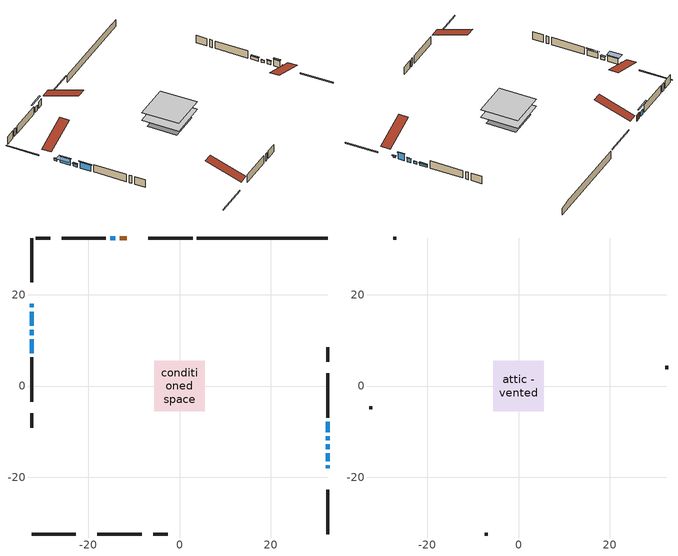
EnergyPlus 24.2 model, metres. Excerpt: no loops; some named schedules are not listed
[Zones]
conditioned space
 floor outside (Floor1 construction): -0.46,-0.46 -0.46,0.46 0.46,0.46 0.46,-0.46 z1.22
 floor outside (Floor2 construction): -0.73,-0.73 -0.73,0.73 0.73,0.73 0.73,-0.73 z1.22
 floor adiabatic (AdiabaticFloorConstruction): -5.55,-5.55 -5.55,5.55 5.55,5.55 5.55,-5.55 z1.22
 floor foundation (Slab1 construction): -4.41,-4.41 -4.41,4.41 4.41,4.41 4.41,-4.41 z-1.22
 floor foundation (Slab2 construction): -2.95,-2.95 -2.95,2.95 2.95,2.95 2.95,-2.95 z0
 wall outside (RimJoist1 construction): 2.91,32.49 -6.85,32.49 / -32.49,-32.49 -22.73,-32.49 / -32.49,32.49 -32.49,22.73 / 32.49,-32.49 32.49,-22.73 z1.22:1.52
 wall outside (AdiabaticWallConstruction 1): -11.53,32.49 -13.16,32.49 z1.22:3.25
 wall outside (AdiabaticWallConstruction): 32.49,-18.05 32.49,-17.44 z1.22:1.73; -32.49,18.05 -32.49,17.23 / 32.49,-11.86 32.49,-11.04 z1.22:1.98; -32.49,16.31 -32.49,13.26 / -32.49,10.23 -32.49,7.18 z1.22:3.05; -32.49,12.33 -32.49,11.16 / 32.49,-10.11 32.49,-7.88 z1.22:2.24; -14.09,32.49 -15.21,32.49 z1.22:2.8; 32.49,-16.51 32.49,-14.78 z1.22:3.33; 32.49,-13.85 32.49,-12.78 z1.22:2.39
 wall outside (Wall1 construction): -16.14,32.49 -25.88,32.49 / -18.05,-32.49 -8.3,-32.49 / -32.49,6.26 -32.49,-3.49 / 32.49,-6.95 32.49,2.8 z1.22:3.66
 wall outside (Wall3 construction): -28.41,32.49 -31.56,32.49 / -5.77,-32.49 -2.63,-32.49 / -32.49,-6.02 -32.49,-9.16 / 32.49,5.33 32.49,8.47 z1.22:3.66
 wall foundation (FoundationWall1 construction): 3.83,32.49,-1.22 3.83,32.49,1.22 29.62,32.49,1.22 29.62,32.49,1 32.49,32.49,1 32.49,32.49,-1.22
 window (WindowConstruction 8): 32.49,-18.05 32.49,-17.44 z1.22:1.73
 window (WindowConstruction 9): -32.49,18.05 -32.49,17.24 z1.22:1.98
 window (WindowConstruction): -32.49,16.31 -32.49,13.26 z1.22:3.05
 window (WindowConstruction 1): -32.49,12.33 -32.49,11.16 z1.22:2.23
 window (WindowConstruction 2): -32.49,10.23 -32.49,7.18 z1.22:3.05
 window (WindowConstruction 3): -14.09,32.49 -15.21,32.49 z1.22:2.8
 window (WindowConstruction 4): 32.49,-16.51 32.49,-14.78 z1.22:3.33
 window (WindowConstruction 5): 32.49,-13.85 32.49,-12.79 z1.22:2.39
 window (WindowConstruction 6): 32.49,-11.86 32.49,-11.04 z1.22:1.98
 window (WindowConstruction 7): 32.49,-10.11 32.49,-7.88 z1.22:2.23
 door (Door): -11.53,32.49 -13.16,32.49 z1.22:3.25
 ceiling adiabatic (AdiabaticFloorConstruction): 5.55,-5.55 5.55,5.55 -5.55,5.55 -5.55,-5.55 z1.22
attic - vented
 floor to conditioned space (Floor3 construction Reversed): -5.51,-5.51 -5.51,5.51 5.51,5.51 5.51,-5.51 z3.66
 wall outside (Wall2 construction): -26.81,32.49 -27.48,32.49 / -7.37,-32.49 -6.7,-32.49 / -32.49,-4.42 -32.49,-5.09 / 32.49,3.73 32.49,4.4 z1.22:3.66
 roof outside (Roof1 construction): -10.6,32.49,3.66 -10.6,21.76,7.23 -7.78,21.76,7.23 -7.78,32.49,3.66; -18.98,-32.49,3.66 -18.98,-21.76,7.23 -21.8,-21.76,7.23 -21.8,-32.49,3.66; -32.49,18.98,3.66 -21.76,18.98,7.23 -21.76,21.8,7.23 -32.49,21.8,3.66; 32.49,-18.98,3.66 21.76,-18.98,7.23 21.76,-21.8,7.23 32.49,-21.8,3.66
shading: 32.49,-17.14 32.49,-18.35 32.87,-18.35 32.87,-17.14 z2.03; -32.49,17.17 -32.49,18.11 -32.78,18.11 -32.78,17.17 z2.04; -32.49,12.96 -32.49,16.6 -34.31,16.6 -34.31,12.96 z3.35; -32.49,11.07 -32.49,12.42 -32.95,12.42 -32.95,11.07 z2.33; -32.49,6.76 -32.49,10.66 -32.73,10.66 -32.73,6.76 z3.48; -17.04,32.49 -12.26,32.49 -12.26,32.73 -17.04,32.73 z4.62; 32.49,-14.57 32.49,-16.72 32.85,-16.72 32.85,-14.57 z3.54; 32.49,-12.64 32.49,-14 32.6,-14 32.6,-12.64 z2.54; 32.49,-10.98 32.49,-11.92 32.55,-11.92 32.55,-10.98 z2.04; 32.49,-7.82 32.49,-10.17 32.92,-10.17 32.92,-7.82 z2.3
[Building]
Building 1: Terrain=Suburbs
[Site:Location]
Sault Ste Marie AP_ON: Latitude {deg}=46.49; Longitude {deg}=-84.51; Time Zone {hr}=-5; Elevation {m}=192; Keep Site Location Information=Yes
[Site:GroundTemperature:Shallow]
0.840846, -1.16074, -1.32103, -0.371179, 3.44196, 7.23733, 10.5277, 12.6121, 12.7892, 11.0939, 7.8874, 4.20846
[Site:WaterMainsTemperature]
Calculation Method=Schedule; Temperature Schedule=mains temperature schedule
[Material] Roughness=Rough; Thermal Absorptance=0.9
Name | Thickness {m} | Conductivity {W/m-K} | Density {kg/m3} | Specific Heat {J/kg-K} | Solar Absorptance | Visible Absorptance
asphalt or fiberglass shingles | 0.00635 | 0.162714 | 1121.4 | 1465.45 | 0.91 | 0.91
ceiling stud and cavity | 0.1397 | 0.0798965 | 65.682 | 1177.47 | 0.7 | 0.7
concrete 4.0 in. | 0.1016 | 1.803125 | 2242.8 | 837.4 | 0.7 | 0.7
concrete 8.0 in. | 0.2032 | 1.803125 | 2242.8 | 837.4 | 0.7 | 0.7
door material | 0.04445 | 0.053851 | 512.64 | 1214.23 | 0.7 | 0.7
floor covering | 0.0127 | 0.0433444 | 54.468 | 1339.84 | 0.6 | 0.6
floor rigid ins | 0.103632 | 0.029427 | 32.04 | 1214.23 | 0.7 | 0.7
floor rigid ins 1; wall rigid ins | 0.512978 | 0.029427 | 32.04 | 1214.23 | 0.7 | 0.7
floor stud and cavity | 0.1397 | 0.151351 | 92.3553 | 1139.71 | 0.7 | 0.7
floor stud and cavity 1 | 0.1397 | 0.158613 | 92.3553 | 1139.71 | 0.7 | 0.7
floor stud and cavity 2 | 0.1397 | 1.75129 | 37.0049 | 1207.88 | 0.7 | 0.7
furniture material conditioned space 1 | 0.1524 | 0.115458 | 640.8 | 1214.23 | 0.6 | 0.6
gypsum board | 0.0127 | 0.160291 | 801 | 837.4 | 0.6 | 0.6
osb sheathing 0.5 in. | 0.0127 | 0.115458 | 512.64 | 1214.23 | 0.7 | 0.7
osb sheathing 0.75 in. | 0.01905 | 0.115458 | 512.64 | 1214.23 | 0.7 | 0.7
osb sheathing 2.0 in. | 0.0508 | 0.115458 | 512.64 | 1214.23 | 0.7 | 0.7
rim joist rigid ins | 0.051816 | 0.029427 | 32.04 | 1214.23 | 0.7 | 0.7
rim joist stud and cavity | 0.0508 | 0.256263 | 125.044 | 1163.47 | 0.6 | 0.6
wall stud and cavity | 0.1397 | 0.0802207 | 139.0536 | 1170.24 | 0.7 | 0.7
wall stud and cavity 1 | 0.0889 | 6.1454 | 50.32683 | 1063.81 | 0.6 | 0.6
wall stud and cavity 2 | 0.1397 | 0.0868833 | 139.0536 | 1170.24 | 0.7 | 0.7
wall stud and cavity 3 | 0.0889 | 0.380278 | 52.3479 | 1209.89 | 0.7 | 0.7
wall stud and cavity 4 | 0.0889 | 0.391764 | 83.0341 | 1211.67 | 0.7 | 0.7
wood siding | 0.0254 | 0.102417 | 544.68 | 1172.36 | 0.91 | 0.91
wood siding 1 | 0.00254 | 0.102417 | 544.68 | 1172.36 | 0.91 | 0.91
wood siding 2; wood siding 3; wood siding 4 | 0.0254 | 0.102417 | 544.68 | 1172.36 | 0.7 | 0.7
[WindowMaterial:SimpleGlazingSystem]
Name | U-Factor {W/m2-K} | Solar Heat Gain Coefficient
WindowMaterial | 3.259172 | 0.71
WindowMaterial 1 | 2.404633 | 0.51
WindowMaterial 2 | 2.08326 | 0.63
WindowMaterial 3 | 2.225776 | 0.57
WindowMaterial 4 | 2.398955 | 0.55
WindowMaterial 5 | 2.62096 | 0.51
WindowMaterial 6 | 2.74588 | 0.44
WindowMaterial 7 | 2.6363 | 0.51
WindowMaterial 8 | 2.69875 | 0.53
WindowMaterial 9 | 2.566456 | 0.44
[Construction]
AdiabaticFloorConstruction: floor stud and cavity 2, floor rigid ins 1, osb sheathing 0.75 in., floor covering
AdiabaticWallConstruction: wood siding 3, wall rigid ins, wall stud and cavity 3, gypsum board
AdiabaticWallConstruction 1: wood siding 4, wall rigid ins, wall stud and cavity 3, gypsum board
Door: door material
Floor1 construction: floor stud and cavity, floor rigid ins, osb sheathing 0.75 in., floor covering
Floor2 construction: floor stud and cavity 1, floor rigid ins, osb sheathing 0.75 in., floor covering
Floor3 construction Reversed: gypsum board, ceiling stud and cavity
FoundationWall1 construction: concrete 8.0 in.
furniture construction conditioned space 1: furniture material conditioned space 1
PartitionWallConstruction: gypsum board, wall stud and cavity 4, gypsum board
RimJoist1 construction: wood siding 2, rim joist rigid ins, osb sheathing 2.0 in., rim joist stud and cavity
Roof1 construction: asphalt or fiberglass shingles
Slab1 construction; Slab2 construction: concrete 4.0 in.
Wall1 construction: wood siding, osb sheathing 0.5 in., wall stud and cavity, gypsum board
Wall2 construction: wood siding 1, wall stud and cavity 1
Wall3 construction: wood siding, osb sheathing 0.5 in., wall stud and cavity 2, gypsum board
WindowConstruction: WindowMaterial
WindowConstruction 1: WindowMaterial 1
WindowConstruction 2: WindowMaterial 2
WindowConstruction 3: WindowMaterial 3
WindowConstruction 4: WindowMaterial 4
WindowConstruction 5: WindowMaterial 5
WindowConstruction 6: WindowMaterial 6
WindowConstruction 7: WindowMaterial 7
WindowConstruction 8: WindowMaterial 8
WindowConstruction 9: WindowMaterial 9
[Zone] Multiplier=1; Part of Total Floor Area=Yes
Name | Volume {m3}
attic - vented | 70.3587
conditioned space | 520.3
[Space]
Name | Zone | Volume {m3}
attic - vented 1 | attic - vented | 70.3587
conditioned space 1 | conditioned space | 520.3
[ZoneInfiltration:EffectiveLeakageArea]
infil attic - vented 1: Zone or Space=attic - vented 1; Schedule=Always On Discrete; Effective Air Leakage Area {cm2}=4770.1; Stack Coefficient=0.000418153; Wind Coefficient=1.38162e-05
[ZoneMixing]
whole house fan mix: Zone or Space=attic - vented; Schedule=Always On Continuous; Design Flow Rate Calculation Method=Flow/Zone; Design Flow Rate {m3/s}=0; Source Zone or Space=conditioned space
[SurfaceProperty:ExposedFoundationPerimeter] Exposed Perimeter Calculation Method=TotalExposedPerimeter
Name | Total Exposed Perimeter {m}
Slab1 | 28.651
Slab2 | 16.764
[InternalMass] Zone or ZoneList=conditioned space; Space or SpaceList=conditioned space 1
Name | Construction | Surface Area {m2}
furniture mass conditioned space 1 | furniture construction conditioned space 1 | 95.5553
partition wall mass | PartitionWallConstruction | 238.888
[Lights]
interior lighting: Zone or ZoneList or Space or SpaceList=conditioned space 1; Schedule=interior lighting schedule; Design Level Calculation Method=LightingLevel; Lighting Level {W}=343.2; Return Air Fraction=0; Fraction Radiant=0.6; Fraction Visible=0.2; Fraction Replaceable=1
[People]
occupants: Zone or ZoneList or Space or SpaceList=conditioned space 1; Number of People Schedule=occupants schedule; Number of People Calculation Method=People; Number of People=3; Fraction Radiant=0.314171; Sensible Heat Fraction=0.56303; Activity Level Schedule=occupants activity schedule; Carbon Dioxide Generation Rate {m3/s-W}=0; Enable ASHRAE 55 Comfort Warnings=No; Mean Radiant Temperature Calculation Type=EnclosureAveraged
[ElectricEquipment] Zone or ZoneList or Space or SpaceList=conditioned space 1; Design Level Calculation Method=EquipmentLevel
Name | Schedule | Design Level {W} | Fraction Latent | Fraction Radiant | Fraction Lost
clothes dryer | clothes dryer schedule | 140.772 | 0.015 | 0.081 | 0.85
clothes washer | clothes washer schedule | 32.1985 | 0.03 | 0.162 | 0.7
cooking range | cooking range schedule | 215.147 | 0.08 | 0.432 | 0.2
dishwasher | dishwasher schedule | 66.8632 | 0.3 | 0.18 | 0.4
fridge | fridge schedule | 72.9452 | 0 | 0.6 | 0
mech vent bath fan 0 | mech vent bath fan 0 schedule | 50.2 | 0 | 0 | 1
mech vent bath fan 1 | mech vent bath fan 1 schedule | 50.2 | 0 | 0 | 1
mech vent house fan | mech vent house fan schedule | 0 | 0 | 0 | 1
mech vent house fan cfis | mech vent house fan cfis schedule | 0 | 0 | 0 | 0
misc plug loads | misc plug loads schedule | 494.7 | 0.045 | 0.513 | 0.1
whole house fan | Always On Discrete | 0 | 0 | 0 | 1
[OtherEquipment] Zone or ZoneList or Space or SpaceList=conditioned space 1; Design Level Calculation Method=EquipmentLevel
Name | Fuel Type | Schedule | Design Level {W} | Fraction Latent | Fraction Radiant | Fraction Lost
clothes dryer 1 | Electricity | clothes dryer schedule | 0 | 0.015 | 0.081 | 0.85
cooking range 1 | Electricity | cooking range schedule | 0 | 0.08 | 0.432 | 0.2
general water use latent | None | general water use schedule | 62.594 | 1 | 0 | 0
general water use sensible | None | general water use schedule | -61.6891 | 0 | 0.6 | 0
mech vent house fan latent load | None | Always On Discrete | 0 | 1 | 0 | 0
mech vent house fan sensible load | None | Always On Discrete | 0 | 0 | 0 | 0
water heater energy adjustment1 | Electricity | Always On Discrete | 0.01 | 0 | 0 | 1
[ZoneInfiltration:DesignFlowRate] Zone or ZoneList or Space or SpaceList=conditioned space 1; Schedule=Always On Discrete; Design Flow Rate Calculation Method=Flow/Zone; Design Flow Rate {m3/s}=0
infil flow; natural vent flow; whole house fan flow
[ZoneControl:Thermostat]
conditioned space Thermostat: Zone or ZoneList=conditioned space; Control Type Schedule=conditioned space Thermostat Schedule; Control 1=conditioned space temperature setpoint; Temperature Difference Between Cutout And Setpoint {deltaC}=0
[ZoneHVAC:Baseboard:Convective:Electric]
electric baseboard: Availability Schedule=Always On Discrete; Heating Design Capacity {W}=30171.4; Efficiency=1
[Zone equipment]
conditioned space: electric baseboard
[Foundation:Kiva] Initial Indoor Air Temperature {C}=21.1111; Wall Depth Below Slab {m}=0.2032
Name | Wall Height Above Grade {m}
Foundation Kiva 1 | 1.21999
Foundation Kiva 2 | 0.1016
[Foundation:Kiva:Settings]
Soil Conductivity {W/m-K}=0.849921; Soil Density {kg/m3}=1842.3; Soil Specific Heat {J/kg-K}=418.7; Ground Solar Absorptivity=0.9; Ground Thermal Absorptivity=0.9; Ground Surface Roughness {m}=0.03; Far-Field Width {m}=40; Deep-Ground Boundary Condition=ZeroFlux; Deep-Ground Depth {m}=40; Minimum Cell Dimension {m}=0.2; Maximum Cell Growth Coefficient=3; Simulation Timestep=Timestep
[Exterior:Lights]
exterior lighting: Schedule=exterior lighting schedule; Design Level {W}=75.6
[EnergyManagementSystem:GlobalVariable]
infil_program_Qfan
infil_program_Qinf
natural_vent_program_Qnv
natural_vent_program_Qwhf
[EnergyManagementSystem:Sensor]
Name | Output:Variable or Output:Meter Index Key | Output:Variable or Output:Meter
airflow_gain | infil flow | Infiltration Sensible Heat Gain Energy
airflow_gain_1 | natural vent flow | Infiltration Sensible Heat Gain Energy
airflow_gain_2 | whole house fan flow | Infiltration Sensible Heat Gain Energy
airflow_loss | infil flow | Infiltration Sensible Heat Loss Energy
airflow_loss_1 | natural vent flow | Infiltration Sensible Heat Loss Energy
airflow_loss_2 | whole house fan flow | Infiltration Sensible Heat Loss Energy
clg_load_cond |  | Cooling:EnergyTransfer:Zone:CONDITIONED SPACE
clg_sp_s; clg_sp_s_1 | cooling setpoint | Schedule Value
clothes_dryer_exhaust_0_sch_s | clothes dryer exhaust 0 schedule | Schedule Value
conditioned_space_clg_unmet_s | conditioned space | Zone Cooling Setpoint Not Met Time
conditioned_space_htg_unmet_s | conditioned space | Zone Heating Setpoint Not Met Time
cool_season | cooling season schedule | Schedule Value
fridge_tin_s | conditioned space | Zone Mean Air Temperature
htg_load_cond |  | Heating:EnergyTransfer:Zone:CONDITIONED SPACE
htg_sp_s; htg_sp_s_1 | heating setpoint | Schedule Value
ig_ee_conv | clothes dryer | Electric Equipment Convective Heating Energy
ig_ee_conv_2 | cooking range | Electric Equipment Convective Heating Energy
ig_ee_conv_4 | fridge | Electric Equipment Convective Heating Energy
ig_ee_conv_5 | misc plug loads | Electric Equipment Convective Heating Energy
ig_ee_conv_6 | whole house fan | Electric Equipment Convective Heating Energy
ig_ee_rad | clothes dryer | Electric Equipment Radiant Heating Energy
ig_ee_rad_2 | cooking range | Electric Equipment Radiant Heating Energy
ig_ee_rad_4 | fridge | Electric Equipment Radiant Heating Energy
ig_ee_rad_5 | misc plug loads | Electric Equipment Radiant Heating Energy
ig_ee_rad_6 | whole house fan | Electric Equipment Radiant Heating Energy
ig_lgt_conv | interior lighting | Lights Convective Heating Energy
ig_lgt_rad | interior lighting | Lights Radiant Heating Energy
ig_lgt_vis | interior lighting | Lights Visible Radiation Heating Energy
ig_oe_conv | clothes dryer 1 | Other Equipment Convective Heating Energy
ig_oe_conv_1 | cooking range 1 | Other Equipment Convective Heating Energy
ig_oe_conv_2 | general water use latent | Other Equipment Convective Heating Energy
ig_oe_conv_3 | general water use sensible | Other Equipment Convective Heating Energy
ig_oe_conv_4 | water heater energy adjustment1 | Other Equipment Convective Heating Energy
ig_oe_rad | clothes dryer 1 | Other Equipment Radiant Heating Energy
ig_oe_rad_1 | cooking range 1 | Other Equipment Radiant Heating Energy
ig_oe_rad_2 | general water use latent | Other Equipment Radiant Heating Energy
ig_oe_rad_3 | general water use sensible | Other Equipment Radiant Heating Energy
ig_oe_rad_4 | water heater energy adjustment1 | Other Equipment Radiant Heating Energy
ig_ppl_conv | occupants | People Convective Heating Energy
ig_ppl_rad | occupants | People Radiant Heating Energy
im_conv | furniture mass conditioned space 1 | Surface Inside Face Convection Heat Gain Energy
im_conv_1 | partition wall mass | Surface Inside Face Convection Heat Gain Energy
im_ig | furniture mass conditioned space 1 | Surface Inside Face Internal Gains Radiation Heat Gain Energy
im_ig_1 | partition wall mass | Surface Inside Face Internal Gains Radiation Heat Gain Energy
im_lgt | furniture mass conditioned space 1 | Surface Inside Face Lights Radiation Heat Gain Energy
im_lgt_1 | partition wall mass | Surface Inside Face Lights Radiation Heat Gain Energy
im_sol | furniture mass conditioned space 1 | Surface Inside Face Solar Radiation Heat Gain Energy
im_sol_1 | partition wall mass | Surface Inside Face Solar Radiation Heat Gain Energy
im_surf | furniture mass conditioned space 1 | Surface Inside Face Net Surface Thermal Radiation Heat Gain Energy
im_surf_1 | partition wall mass | Surface Inside Face Net Surface Thermal Radiation Heat Gain Energy
mech_vent_bath_fan_0_sch_s | mech vent bath fan 0 schedule | Schedule Value
mech_vent_bath_fan_1_sch_s | mech vent bath fan 1 schedule | Schedule Value
mv_conv | mech vent bath fan 0 | Electric Equipment Convective Heating Energy
mv_conv_1 | mech vent bath fan 1 | Electric Equipment Convective Heating Energy
mv_conv_2 | mech vent house fan | Electric Equipment Convective Heating Energy
mv_conv_3 | mech vent house fan cfis | Electric Equipment Convective Heating Energy
mv_conv_4 | mech vent house fan latent load | Other Equipment Convective Heating Energy
mv_conv_5 | mech vent house fan sensible load | Other Equipment Convective Heating Energy
mv_rad | mech vent bath fan 0 | Electric Equipment Radiant Heating Energy
mv_rad_1 | mech vent bath fan 1 | Electric Equipment Radiant Heating Energy
mv_rad_2 | mech vent house fan | Electric Equipment Radiant Heating Energy
mv_rad_3 | mech vent house fan cfis | Electric Equipment Radiant Heating Energy
mv_rad_4 | mech vent house fan latent load | Other Equipment Radiant Heating Energy
mv_rad_5 | mech vent house fan sensible load | Other Equipment Radiant Heating Energy
natural_vent_s | natural vent schedule | Schedule Value
out_pb_s |  | Site Outdoor Air Barometric Pressure
out_wt_s |  | Site Outdoor Air Humidity Ratio
site_vw_s |  | Site Wind Speed
ss_back_out | Window1 | Surface Window Shortwave from Zone Back Out Window Heat Transfer Rate
ss_back_out_1 | Window11 | Surface Window Shortwave from Zone Back Out Window Heat Transfer Rate
ss_back_out_2 | Window2 | Surface Window Shortwave from Zone Back Out Window Heat Transfer Rate
ss_back_out_3 | Window3 | Surface Window Shortwave from Zone Back Out Window Heat Transfer Rate
ss_back_out_4 | Window4 | Surface Window Shortwave from Zone Back Out Window Heat Transfer Rate
ss_back_out_5 | Window5 | Surface Window Shortwave from Zone Back Out Window Heat Transfer Rate
ss_back_out_6 | Window6 | Surface Window Shortwave from Zone Back Out Window Heat Transfer Rate
ss_back_out_7 | Window7 | Surface Window Shortwave from Zone Back Out Window Heat Transfer Rate
ss_back_out_8 | Window8 | Surface Window Shortwave from Zone Back Out Window Heat Transfer Rate
ss_back_out_9 | Window9 | Surface Window Shortwave from Zone Back Out Window Heat Transfer Rate
ss_conv | Door1 | Surface Inside Face Convection Heat Gain Energy
ss_conv_1 | Window1 | Surface Inside Face Convection Heat Gain Energy
ss_conv_10 | Window9 | Surface Inside Face Convection Heat Gain Energy
ss_conv_2 | Window11 | Surface Inside Face Convection Heat Gain Energy
ss_conv_3 | Window2 | Surface Inside Face Convection Heat Gain Energy
ss_conv_4 | Window3 | Surface Inside Face Convection Heat Gain Energy
ss_conv_5 | Window4 | Surface Inside Face Convection Heat Gain Energy
ss_conv_6 | Window5 | Surface Inside Face Convection Heat Gain Energy
ss_conv_7 | Window6 | Surface Inside Face Convection Heat Gain Energy
ss_conv_8 | Window7 | Surface Inside Face Convection Heat Gain Energy
ss_conv_9 | Window8 | Surface Inside Face Convection Heat Gain Energy
ss_ig | Door1 | Surface Inside Face Internal Gains Radiation Heat Gain Energy
ss_ig_1 | Window1 | Surface Inside Face Internal Gains Radiation Heat Gain Energy
ss_ig_10 | Window9 | Surface Inside Face Internal Gains Radiation Heat Gain Energy
ss_ig_2 | Window11 | Surface Inside Face Internal Gains Radiation Heat Gain Energy
ss_ig_3 | Window2 | Surface Inside Face Internal Gains Radiation Heat Gain Energy
ss_ig_4 | Window3 | Surface Inside Face Internal Gains Radiation Heat Gain Energy
ss_ig_5 | Window4 | Surface Inside Face Internal Gains Radiation Heat Gain Energy
ss_ig_6 | Window5 | Surface Inside Face Internal Gains Radiation Heat Gain Energy
ss_ig_7 | Window6 | Surface Inside Face Internal Gains Radiation Heat Gain Energy
ss_ig_8 | Window7 | Surface Inside Face Internal Gains Radiation Heat Gain Energy
ss_ig_9 | Window8 | Surface Inside Face Internal Gains Radiation Heat Gain Energy
ss_lgt | Door1 | Surface Inside Face Lights Radiation Heat Gain Energy
ss_sol | Door1 | Surface Inside Face Solar Radiation Heat Gain Energy
ss_surf | Door1 | Surface Inside Face Net Surface Thermal Radiation Heat Gain Energy
ss_surf_1 | Window1 | Surface Inside Face Net Surface Thermal Radiation Heat Gain Energy
ss_surf_10 | Window9 | Surface Inside Face Net Surface Thermal Radiation Heat Gain Energy
ss_surf_2 | Window11 | Surface Inside Face Net Surface Thermal Radiation Heat Gain Energy
ss_surf_3 | Window2 | Surface Inside Face Net Surface Thermal Radiation Heat Gain Energy
ss_surf_4 | Window3 | Surface Inside Face Net Surface Thermal Radiation Heat Gain Energy
ss_surf_5 | Window4 | Surface Inside Face Net Surface Thermal Radiation Heat Gain Energy
ss_surf_6 | Window5 | Surface Inside Face Net Surface Thermal Radiation Heat Gain Energy
ss_surf_7 | Window6 | Surface Inside Face Net Surface Thermal Radiation Heat Gain Energy
ss_surf_8 | Window7 | Surface Inside Face Net Surface Thermal Radiation Heat Gain Energy
ss_surf_9 | Window8 | Surface Inside Face Net Surface Thermal Radiation Heat Gain Energy
ss_trans_in | Window1 | Surface Window Transmitted Solar Radiation Rate
ss_trans_in_1 | Window11 | Surface Window Transmitted Solar Radiation Rate
ss_trans_in_2 | Window2 | Surface Window Transmitted Solar Radiation Rate
ss_trans_in_3 | Window3 | Surface Window Transmitted Solar Radiation Rate
ss_trans_in_4 | Window4 | Surface Window Transmitted Solar Radiation Rate
ss_trans_in_5 | Window5 | Surface Window Transmitted Solar Radiation Rate
ss_trans_in_6 | Window6 | Surface Window Transmitted Solar Radiation Rate
ss_trans_in_7 | Window7 | Surface Window Transmitted Solar Radiation Rate
ss_trans_in_8 | Window8 | Surface Window Transmitted Solar Radiation Rate
ss_trans_in_9 | Window9 | Surface Window Transmitted Solar Radiation Rate
ss_trans_out | Window1 | Surface Inside Face Initial Transmitted Diffuse Transmitted Out Window Solar Radiation Rate
ss_trans_out_1 | Window11 | Surface Inside Face Initial Transmitted Diffuse Transmitted Out Window Solar Radiation Rate
ss_trans_out_2 | Window2 | Surface Inside Face Initial Transmitted Diffuse Transmitted Out Window Solar Radiation Rate
ss_trans_out_3 | Window3 | Surface Inside Face Initial Transmitted Diffuse Transmitted Out Window Solar Radiation Rate
ss_trans_out_4 | Window4 | Surface Inside Face Initial Transmitted Diffuse Transmitted Out Window Solar Radiation Rate
ss_trans_out_5 | Window5 | Surface Inside Face Initial Transmitted Diffuse Transmitted Out Window Solar Radiation Rate
ss_trans_out_6 | Window6 | Surface Inside Face Initial Transmitted Diffuse Transmitted Out Window Solar Radiation Rate
ss_trans_out_7 | Window7 | Surface Inside Face Initial Transmitted Diffuse Transmitted Out Window Solar Radiation Rate
ss_trans_out_8 | Window8 | Surface Inside Face Initial Transmitted Diffuse Transmitted Out Window Solar Radiation Rate
ss_trans_out_9 | Window9 | Surface Inside Face Initial Transmitted Diffuse Transmitted Out Window Solar Radiation Rate
s_conv | Floor1 | Surface Inside Face Convection Heat Gain Energy
s_conv_1 | Floor2 | Surface Inside Face Convection Heat Gain Energy
s_conv_10 | Slab1 | Surface Inside Face Convection Heat Gain Energy
s_conv_11 | Slab2 | Surface Inside Face Convection Heat Gain Energy
s_conv_12 | Wall1:0 | Surface Inside Face Convection Heat Gain Energy
s_conv_13 | Wall1:180 | Surface Inside Face Convection Heat Gain Energy
s_conv_14 | Wall1:270 | Surface Inside Face Convection Heat Gain Energy
s_conv_15 | Wall1:90 | Surface Inside Face Convection Heat Gain Energy
s_conv_16 | Wall3:0 | Surface Inside Face Convection Heat Gain Energy
s_conv_17 | Wall3:180 | Surface Inside Face Convection Heat Gain Energy
s_conv_18 | Wall3:270 | Surface Inside Face Convection Heat Gain Energy
s_conv_19 | Wall3:90 | Surface Inside Face Convection Heat Gain Energy
s_conv_2 | Floor3 | Surface Inside Face Convection Heat Gain Energy
s_conv_3 | FoundationWall1 | Surface Inside Face Convection Heat Gain Energy
s_conv_4 | inferred conditioned ceiling | Surface Inside Face Convection Heat Gain Energy
s_conv_5 | inferred conditioned floor | Surface Inside Face Convection Heat Gain Energy
s_conv_6 | RimJoist1:0 | Surface Inside Face Convection Heat Gain Energy
s_conv_7 | RimJoist1:180 | Surface Inside Face Convection Heat Gain Energy
